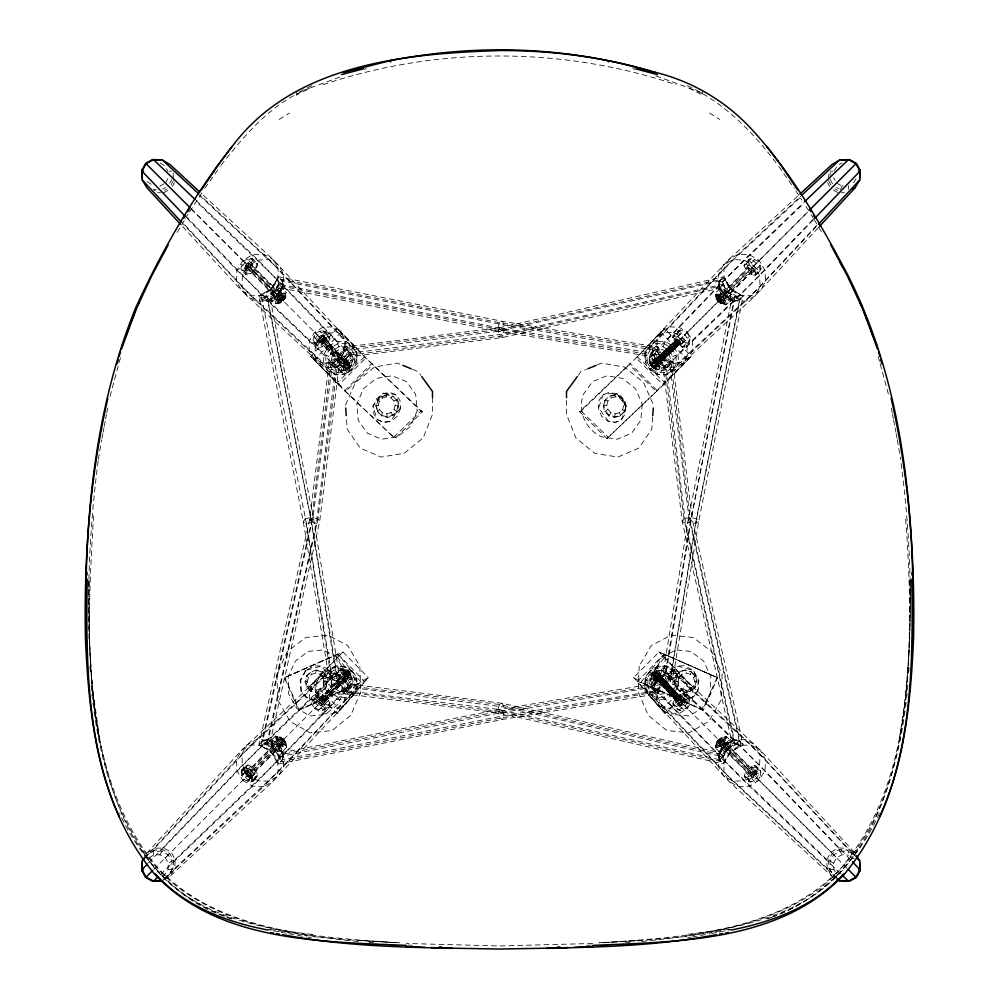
<?xml version="1.0" encoding="UTF-8"?>
<svg xmlns="http://www.w3.org/2000/svg" width="999" height="999" viewBox="0 0 999 999"><rect width="100%" height="100%" fill="white"/><g stroke="black" fill="none" stroke-linecap="round" stroke-linejoin="round"><path stroke-width="0.75" stroke-dasharray="5 3.75" d="M603.508 942.769C685.739 936.587 780.344 931.955 840.883 868.243C907.991 788.686 910.626 677.821 910.077 578.921C910.651 697.739 905.931 866.657 773.551 916.52M432.48 397.664L432.38 414.672L423.226 437.812L404.195 453.346L381.044 457.055L360.164 448.101L347.177 429.058L346.341 417.045M899.312 738.798C914.684 647.027 912.786 553.059 900.861 461.001M854.045 858.628L848.488 855.156L848.538 851.473L847.04 850.037L839.073 849.674L832.292 853.383L828.558 860.127L828.87 868.094L833.129 875.112L836.912 878.071M830.144 175.2L830.244 172.54M163.873 878.77L168.843 875.112L173.102 868.094L173.414 860.127L169.68 853.383L162.899 849.674L154.932 850.037L147.939 854.345L145.005 858.141M164.885 879.307L170.092 876.185L174.813 868.393L175.162 859.54L171.004 852.035L163.486 847.926L154.633 848.326L146.853 853.109L143.781 858.316M354.682 362.6L354.957 355.681L351.748 349.787L345.879 346.541L338.948 346.79L332.817 350.462L329.096 356.593L328.821 363.511L332.03 369.393L337.899 372.652L344.83 372.39L350.961 368.743L354.682 362.6L356.493 362.537L357.13 352.997L278.122 268.768L273.002 259.415L263.674 254.233L252.635 254.62L242.857 260.477L236.95 270.217L236.501 281.256L241.621 290.622L327.672 370.629L335.202 374.812L344.106 374.5L352.06 369.855L356.768 361.9L357.13 352.997L352.997 345.442L273.002 259.415L200.961 193.069M345.879 346.541L345.467 341.258L269.056 259.653L199.875 194.917M647.015 685.139L647.29 678.209L651.011 672.077L657.142 668.418L664.073 668.156L669.942 671.428L673.151 677.297L672.876 684.228L669.155 690.359L663.024 694.03L656.093 694.28L650.224 691.021L647.015 685.139L644.842 687.824L648.975 695.366L728.97 781.405L831.88 876.185L835.788 878.521M656.093 694.28L656.505 699.55L732.916 781.168L837.412 878.745M828.608 179.358L828.87 172.715M344.83 372.39L344.742 374.225L335.202 374.812L321.566 362.562L250.949 295.804L182.155 222.003M657.142 668.418L657.866 666.321L666.77 666.008L674.3 670.192L688.423 682.692L760.351 750.199L855.119 853.109L847.339 848.326L751.023 745.017L675.012 673.301L666.77 666.008L657.23 666.595L649.912 670.966L645.204 678.908L644.842 687.824L652.135 696.053L723.85 772.04L827.16 868.393L831.88 876.185M647.29 362.6L647.015 355.681L650.224 349.787L656.093 346.541L663.024 346.79L669.155 350.462L672.876 356.593L673.151 363.511L669.942 369.393L664.073 372.652L657.142 372.39L651.011 368.743L647.29 362.6L645.479 362.537L644.842 352.997C650.511 342.445 658.391 332.005 669.492 326.885L678.97 327.21L687.362 332.242L689.859 339.922L689.298 341.933L684.203 347.003L682.342 347.29L676.398 343.444L672.677 337.5L673.039 335.701L678.184 330.582L680.257 330.07L687.112 332.492L680.843 339.26M87.437 575.224L87.6 572.127M162.325 876.51L164.56 875.149L167.994 869.58L168.356 863.186L165.372 857.704L159.877 854.757L153.484 855.156L147.927 858.628L146.591 860.863M672.876 694.73L679.894 699.038L686.875 699.849L692.332 697.227L697.602 690.771L698.226 680.219L692.994 670.404L684.59 665.709L677.584 666.071L672.277 668.443L668.581 674.75L667.232 684.864L672.876 694.73L687.337 700.137L692.856 697.489L698.164 690.983L698.825 680.381L693.556 670.554L678.059 666.221L668.968 674.962L667.607 685.127L673.276 695.017M93.569 515.884C87.487 617.007 82.28 724.063 123.976 818.918C144.218 862.599 178.709 901.223 225.449 916.52M652.659 417.045L651.823 429.058L638.836 448.101L617.956 457.055L594.805 453.346L575.774 437.812L566.62 414.672L566.52 397.664M907.804 684.839L907.367 691.008C900.174 763.311 878.895 840.946 820.004 888.461C768.293 926.135 702.722 935.052 640.746 941.62M908.678 672.514L909.115 666.358M283.454 755.456L283.554 754.145L277.822 745.179L268.419 739.51L261.226 741.583L273.801 749.225L281.918 761.126L283.454 755.456L277.135 745.878L267.008 739.747L261.226 741.583M252.735 781.618L252.872 779.994L255.619 777.234L251.848 771.303L245.904 767.507L244.068 767.819L241.508 770.379L241.783 775.699L243.656 779.532L250.737 782.105L252.735 781.618L255.294 779.058L255.619 777.234M749.375 259.128L749.25 260.739L756.643 268.694L758.965 270.479L760.601 270.367L761.088 268.381L758.416 261.176L751.385 258.629L749.375 259.128L744.38 264.123L744.055 265.946L747.826 271.878L753.77 275.687L755.606 275.362L760.601 270.367M281.918 761.126L283.554 754.145L502.559 710.651L653.92 685.789L657.991 679.033L665.421 675.324L670.242 678.558L662.137 683.216L657.305 691.033L653.92 685.789L651.286 684.178L499.587 709.427L281.893 752.697L278.696 756.855L277.16 762.474L278.833 763.923L502.509 719.48L657.829 693.743L663.423 684.515L672.739 678.895L698.676 521.615L743.069 296.154L730.906 288.848L723.251 276.835L499.587 327.747L344.081 347.14L338.536 356.293L329.295 361.838L309.69 519.355L258.941 744.53L271.091 751.947L278.833 763.923L282.03 759.764L504.033 715.671L657.192 690.571L661.825 682.891L669.742 678.383L672.739 678.895L670.916 676.186L666.108 672.951L663.099 672.439L655.756 676.798L651.286 684.178L651.935 687.337L656.468 693.206L662.325 683.403L671.94 677.409L670.916 676.186L696.615 518.693L740.796 294.917L730.793 288.961L723.251 276.835L720.054 280.831L718.418 286.501L724.125 295.654L733.778 301.286L741.096 298.976L728.433 291.308L720.267 279.408L718.418 286.501L724.238 295.554L733.778 301.286L741.096 298.976M615.247 413.798L614.41 417.457L608.841 415.884L604.782 411.75L603.309 406.168L604.832 400.624L605.382 399.95L607.954 400.974L611.076 397.914L615.334 396.828L619.58 398.027L622.677 401.173L623.788 405.432L622.627 409.652L619.505 412.724L615.247 413.798L611.013 412.599L607.916 409.453L606.793 405.194L607.954 400.974M324.488 710.014L324.663 708.353L322.902 705.993L317.257 700.411L314.885 698.663L313.211 698.813L312.675 700.848L315.247 707.991L319.043 709.802L324.488 710.014L329.633 704.857L329.97 703.034L326.198 697.09L320.254 693.294L318.406 693.606L313.211 698.813M351.361 677.971L347.689 677.297L343.244 673.076L342.482 669.53L351.361 677.971L351.211 679.332L347.04 678.571L341.995 673.776L341.134 669.755L346.154 670.204L350.599 674.425L351.935 680.019L347.365 684.877L342.607 684.003L336.838 678.533L335.851 673.925L340.409 669.068L345.179 669.942L350.936 675.424L346.378 680.269L347.365 684.877M386.638 396.828L386.9 394.505L392.482 395.929L397.14 400.624L398.663 406.168L397.19 411.75L393.131 415.884L387.562 417.457L381.968 416.034L377.872 412.013L375.799 405.794L377.26 400.212L381.331 396.079L386.9 394.505L393.032 396.603L392.482 395.929L390.896 397.914L386.638 396.828L382.392 398.027L379.295 401.173L378.184 405.432L379.345 409.652L382.467 412.724L386.725 413.798L390.959 412.599L394.056 409.453L395.179 405.194L394.018 400.974L390.896 397.914M98.139 461.001C86.139 554.158 84.353 649.275 99.588 742.17M98.314 459.465L101.673 439.835M89.086 638.461L88.923 578.921C88.374 677.821 91.021 788.686 158.117 868.243C218.656 931.955 313.261 936.587 395.492 942.769M283.554 754.145L277.772 745.242L270.417 740.896L319.668 521.628L338.811 368.456L337.3 365.896L332.542 362.587L329.295 361.838L330.794 364.398L311.401 522.202L260.951 745.916L266.683 744.093L271.553 739.585L278.921 744.055L283.054 751.635L278.696 756.855L274.4 748.626L266.683 744.093L316.383 523.339L335.564 367.719L344.405 362.187L349.887 353.171L503.808 333.978L723.176 284.178L724.812 278.509L502.46 329.083L346.553 348.464L344.081 347.14L344.93 350.537L340.359 358.142C319.143 370.529 343.968 355.02 343.619 348.663L348.276 355.257L350.749 356.568L502.272 337.55L719.979 288.174L723.176 284.178L727.397 292.37L735.014 296.865L740.796 294.917L743.069 296.154L739.56 299.338L695.541 523.526L670.242 678.558M315.734 673.126L316.084 670.329L316.845 670.067L322.415 671.54L326.523 675.611L328.072 681.206L326.636 686.8L321.84 691.183L320.117 689.01L315.896 690.172L311.651 689.048L308.516 685.938L307.342 681.68L308.441 677.422L311.513 674.288L315.734 673.126L319.98 674.25L323.114 677.359L324.288 681.618L323.189 685.876L320.117 689.01M332.542 362.587L312.987 517.632L262.675 741.333L258.941 744.53L271.154 751.885L277.16 762.474L499.537 718.256L655.207 692.12L657.829 693.743L657.192 690.571L653.92 685.789M671.94 677.409L666.108 672.951L691.408 517.694L735.014 296.865L730.306 301.486L722.876 296.94L724.125 295.654L718.418 286.501L499.388 336.226L348.276 355.257L344.205 362.013L337.3 365.896L317.969 518.781L268.419 739.51L262.675 741.333L274.513 748.501L282.03 759.764M678.184 330.582L677.971 332.217L685.239 340.259L687.599 342.045L689.298 341.933M275.424 736.063L276.348 740.734L281.955 746.353L286.651 747.314L285.427 741.658L281.094 737.312L275.424 736.063L270.704 740.783L271.628 745.441L277.247 751.073L281.93 752.022L286.651 747.314L285.714 742.644L280.107 737.025L275.399 741.745L270.704 740.783M715.609 295.492L719.218 296.228L723.551 300.562L724.263 304.158L720.654 303.421L716.32 299.088L715.796 294.131L719.892 294.967L724.812 299.887L725.624 303.971L724.263 304.158L715.609 295.492L715.097 293.431L719.804 288.711L724.5 289.673L730.107 295.292L731.031 299.95L726.323 304.67L721.628 303.708L716.021 298.089L724.5 289.673M899.412 742.17C912.187 667.469 911.288 591.221 905.431 515.884M739.56 299.338L727.634 292.145L720.054 280.831L720.267 279.408M686.076 690.172L681.855 689.01L678.783 685.876L677.684 681.618L678.858 677.359L681.992 674.25L686.238 673.126L690.459 674.288L693.531 677.422L694.63 681.68L693.456 685.938L690.321 689.048L686.076 690.172L685.676 692.707L679.37 690.921L675.336 686.8L673.9 681.206L675.449 675.611L679.557 671.54L685.127 670.067L691.433 671.852L695.466 675.973L696.902 681.568L695.366 687.15L691.258 691.233L684.914 692.444L690.496 690.971L694.605 686.887L696.141 681.306L694.705 675.699L690.671 671.59M669.742 678.383L664.922 675.149L690.334 522.527L733.778 301.286L725.012 294.755L718.418 286.501M321.865 697.851L322.652 697.077L324.812 698.451L326.061 701.273L323.239 700.012L321.865 697.851L345.929 670.579L348.813 671.79L350.125 674.562L321.154 705.644L318.981 704.258L317.732 701.435L345.929 670.579M245.329 773.863L280.906 737.724L283.741 738.998L284.99 741.82L249.538 777.284L246.703 776.023L245.329 773.863L281.581 737.612M280.906 737.724L282.155 740.546L284.99 741.82M720.828 303.009L719.58 300.187L716.758 298.926L718.006 301.748L720.828 303.009L752.035 271.79L750.786 268.968L747.951 267.695L716.758 298.926M241.546 771.453L241.883 769.63L246.129 765.371L247.964 765.059L250.824 766.333L256.431 771.952L257.692 774.787L257.355 776.61L253.109 780.868C247.752 781.842 243.406 775.798 241.546 771.453L247.964 765.059M246.129 765.371L245.804 767.195L247.053 770.042L252.185 776.198L253.446 779.045L253.109 780.868M318.406 693.606L315.085 702.522L320.704 708.154L323.551 709.427L325.387 709.103L325.724 707.28L324.463 704.445L321.94 701.348M755.606 275.362L755.943 273.539L754.682 270.704L752.172 267.607L749.075 265.072L746.228 263.798L744.38 264.123M249.538 777.284L248.289 774.462L245.454 773.201M321.815 705.531L320.567 702.709L317.732 701.435M649.637 360.364L649.225 358.279L654.133 353.771L658.841 355.032L664.173 360.926L664.785 365.559L659.877 370.067L655.157 368.806L649.837 362.912L649.225 358.279L653.933 359.54L659.265 365.434L659.877 370.067L654.208 368.481L650.112 363.936L649.637 360.364L653.271 361.338L657.379 365.884L657.854 369.455L659.203 369.33L658.678 365.284L654.008 360.127L649.887 359.016L650.112 363.936M747.951 267.695L749.213 270.517L752.035 271.79M92.645 692.969L89.198 637.387M101.948 438.324L102.81 433.828M103.084 432.317L103.946 427.809M104.221 426.311L105.357 420.304M105.644 418.806L106.493 414.298M106.781 412.799L107.642 408.291M735.014 296.865L731.505 300.05L688.274 519.605L663.099 672.439L664.922 675.149M680.257 330.07L672.677 337.5L676.935 333.266L677.297 331.456L679.158 331.168L685.102 335.027L688.823 340.959L688.461 342.769L686.6 343.057L683.741 341.745L677.747 336.713L674.899 335.414L673.039 335.701L677.747 336.713L683.328 342.37L684.565 345.204L684.203 347.003M676.46 339.947L677.26 339.198L679.42 340.597L680.644 343.406L654.495 368.144L652.772 367.694L650.836 365.547L650.624 363.861L676.46 339.947L678.933 343.044L680.644 343.406L653.796 368.219L679.969 343.519L652.772 367.694L678.933 343.044L676.46 339.947L650.624 363.861L653.421 365.297L654.495 368.144L680.781 342.757L654.657 367.507L680.331 341.72L654.27 366.471L679.42 340.597L653.421 365.297L678.296 339.672L652.335 364.323L677.26 339.198L651.311 363.798L676.585 339.298M721.827 738.161L720.953 737.886L719.48 745.104L720.154 746.365L725.074 741.458L725.911 737.349L721.827 738.161L716.907 743.081L715.359 747.876L720.029 746.952L725.649 741.345L726.61 736.65L720.953 737.886L716.62 742.207L716.071 747.177L720.154 746.365L721.94 737.587L726.61 736.65L731.33 741.37L730.369 746.053L724.75 751.673L720.079 752.597L715.359 747.876L716.32 743.194L721.94 737.587L730.369 746.053M281.73 294.193L282.405 295.454L280.931 302.685L280.057 302.397L284.977 297.477L276.81 299.101L278.072 299.775L285.264 298.351L285.814 293.381L275.974 303.209L280.931 302.685L285.264 298.351L285.814 293.381L281.73 294.193L280.057 302.397L275.974 303.209L276.81 299.101L281.855 293.606L286.513 292.682L285.564 297.365L279.945 302.984L275.274 303.908L270.554 299.188L271.516 294.505L277.135 288.886L281.805 287.962L286.513 292.682M348.052 685.789L344.78 690.571L344.143 693.743L499.512 713.024L723.139 763.923L730.881 751.947L743.031 744.53L692.27 519.355L672.677 361.838L663.436 356.293L657.891 347.14L502.435 321.303L278.721 276.835L271.179 288.961L258.903 296.154L303.284 521.615L329.233 678.895L338.549 684.515L344.143 693.743L346.765 692.12L350.037 687.337L350.686 684.178L346.216 676.798L338.873 672.439L335.864 672.951L330.032 677.409L339.648 683.403L345.504 693.206L346.765 692.12L502.397 711.837L724.812 762.474L723.276 756.855L718.918 751.635L723.051 744.055L730.419 739.585L735.289 744.093L741.021 745.916L743.031 744.53L739.297 741.333L733.553 739.51L724.15 745.179L718.418 754.145L720.054 761.126L728.171 749.225L740.746 741.583L733.553 739.51L724.2 745.242L718.418 754.145L499.463 704.482L348.052 685.789L343.981 679.033L337.05 675.149L331.73 678.558L339.835 683.216L344.667 691.033L348.052 685.789L350.686 684.178L502.347 703.296L720.079 752.697M716.907 743.081L725.074 741.458L723.813 740.783L716.62 742.207L716.071 747.177L725.911 737.349M245.966 274.613L245.654 272.777L246.928 269.93L251.998 263.823L253.284 260.976L252.959 259.141L251.136 258.803L248.301 260.065L245.205 262.587L242.67 265.684L241.396 268.531L241.721 270.367L243.544 270.704L246.378 269.443L252.547 264.31L255.382 263.062L257.205 263.386L256.256 268.082L250.637 273.689L247.789 274.95L245.966 274.613L241.346 270.005L240.871 267.994L243.419 261.039L247.352 259.116L252.672 258.853L257.205 263.386L257.53 265.222L256.256 268.082L247.352 259.116M275.274 303.908L276.236 299.225L281.855 293.606M281.805 287.962L280.844 292.657L275.225 298.264L270.554 299.188M720.079 752.597L721.041 747.901L726.66 742.294L731.33 741.37M688.96 703.97L689.235 698.501L684.502 693.756L682.704 693.393L676.76 697.115L674.225 700.199L672.914 703.059L673.201 704.919L678.096 709.827L680.094 710.389L686.862 708.079L688.96 703.97L679.869 694.63L684.502 693.756L686.95 697.652L688.748 698.014L689.035 699.874L685.189 705.818L679.245 709.54L677.447 709.178L673.151 704.632M760.251 775.923L760.551 770.579L755.918 765.946L754.095 765.609L751.248 766.87L745.629 772.489L744.355 775.336L744.667 777.172L749.262 781.767L754.595 781.505L758.391 779.682L760.251 775.923L751.248 766.87L756.231 767.781L754.957 770.629L749.337 776.248L746.49 777.509L744.667 777.172L750.749 781.755L756.68 777.984L760.489 772.027L760.164 770.192L758.341 769.854L752.409 773.638L748.601 779.582L748.925 781.418L750.749 781.755M330.794 364.398L340.709 358.479C345.379 348.239 347.427 344.53 350.749 356.568L346.228 364.036L338.811 368.456L335.564 367.719L330.794 364.398L340.547 358.316L346.553 348.464M344.667 691.033L340.147 682.891L332.23 678.383L329.233 678.895L331.056 676.186L305.357 518.693L310.564 517.694L313.698 519.605L338.873 672.439L337.05 675.149L331.73 678.558M312.912 339.922L315.846 332.779L322.877 330.419L324.812 331.044L329.795 336.813L329.97 338.661L328.496 341.408L322.477 346.603L319.543 347.652L317.757 347.177L313.361 342.083L312.912 339.922L317.57 345.329L317.757 347.177M335.564 367.719L344.555 362.35L349.887 353.171M720.054 761.126L719.942 759.764L727.459 748.501L728.171 749.225L724.15 745.179L718.518 755.456L719.942 759.764L723.139 763.923L730.818 751.885L741.021 745.916L690.571 522.202L671.178 364.398L661.425 358.316L655.419 348.464L499.463 322.665L277.16 278.509L278.796 284.178L281.993 288.174L499.662 331.431L651.223 356.568L653.696 355.257L657.042 350.537L657.891 347.14L655.419 348.464L652.085 353.171L651.223 356.568L655.744 364.036L663.161 368.456L666.408 367.719L671.178 364.398L672.677 361.838L669.43 362.587L664.672 365.896L663.161 368.456L682.305 521.628L731.555 740.896L735.289 744.093L727.572 748.626L723.276 756.855L503.808 706.98L350.037 687.337L345.504 693.206M315.896 690.172L316.296 692.707L317.058 692.444L311.476 690.971L307.367 686.887L305.831 681.306L307.267 675.699L311.301 671.59L306.506 675.973L305.07 681.568L306.606 687.15L310.714 691.233L316.296 692.707L322.602 690.921M340.896 371.228L336.388 366.333L337.6 361.638L343.481 356.293L348.139 355.644L352.647 360.552L351.099 366.196L346.566 370.317L341.633 370.567L342.694 366.458L347.839 361.788L352.647 360.552L347.989 361.201L342.12 366.546L340.896 371.228L345.554 370.579L351.436 365.247L346.915 360.339L348.139 355.644M342.982 370.816L343.918 367.195L348.451 363.074L352.048 362.575L351.923 361.213L351.099 366.196M377.872 412.013L376.348 406.468L377.822 400.886L381.88 396.753L387.45 395.179M650.137 680.594L651.723 674.937L656.268 670.829L661.925 669.942L666.433 674.849L665.172 679.57L659.278 684.889L654.645 685.501L650.137 680.594L654.77 679.982L660.664 674.662L661.925 669.942L657.292 670.554L651.398 675.886L655.906 680.794L654.645 685.501M656.268 670.829L661.188 670.604L660.089 674.737L654.932 679.395L650.873 679.932L651.723 674.937M650.873 679.932L650.749 678.571L654.32 678.096L658.865 673.988L659.839 670.354M110.027 396.303L118.794 363.961M119.181 362.5L120.779 356.618M605.382 399.95L603.309 406.168M614.41 417.457L620.004 416.034L624.1 412.013L626.173 405.794L624.712 400.212L620.641 396.079L615.072 394.505L609.49 395.929L604.832 400.624M277.472 736.575L278.197 740.172L282.517 744.517L286.139 745.254L277.472 736.575L276.124 736.763L276.935 740.846L281.843 745.766L285.951 746.603L285.427 741.658M338.948 694.03L332.817 690.359L329.096 684.228L328.821 677.297L332.03 671.428L337.899 668.156L344.83 668.418L350.961 672.077L354.682 678.209L354.957 685.139L351.748 691.021L345.879 694.28L338.948 694.03L336.563 699.238L258.042 780.781L160.265 874.699M663.024 346.79L665.409 341.571L743.93 260.04L803.408 202.809M879.32 813.061L878.208 815.871C856.33 863.161 817.082 902.359 767.057 918.793M382.467 412.724L381.418 415.359L381.968 416.034M690.459 674.288L691.433 671.852L685.127 670.067M356.493 362.537L349.55 354.158L283.054 285.202L196.341 201.623M159.877 854.757L162.899 849.674M840.546 189.698L842.095 186.064L844.654 185.901M311.651 689.048L310.714 691.233L311.476 690.971M221.066 165.26C245.279 134.241 272.777 101.898 310.627 87.787L311.95 85.639L296.99 93.194L296.141 95.205L310.627 87.787L343.094 75.887M663.311 384.94L664.435 382.33L691.271 356.393L664.535 328.334L636.163 358.017L663.311 384.94L691.271 356.393L663.311 384.94L606.98 438.499L579.532 411.688L637.325 356.768L664.535 328.334M716.97 677.584L702.684 709.889L643.593 683.541L633.691 677.584L659.053 651.972L717.619 677.772L703.333 710.077L640.921 682.255L663.998 654.033L717.619 677.772L663.998 654.033M345.504 405.045L355.532 382.405L374.488 367.07L397.365 363.099L401.523 364.81M245.18 266.134L247.69 263.049L249.388 262.712L284.852 298.164L283.591 300.999L280.769 302.247L245.18 266.134L281.431 302.372M756.243 775.474L756.593 773.763L721.116 738.311L718.293 739.56L717.032 742.394L752.497 777.846L755.319 776.598L756.243 775.474L719.417 738.648M684.777 703.284L685.152 701.573L656.343 671.34L653.496 672.414L652.06 675.212L681.043 705.631L682.729 705.306L684.777 703.284L654.657 671.565L678.096 698.526L676.798 701.373L679.62 700.149L680.906 697.314L656.343 671.34L685.252 702.247M655.906 75.887L688.373 87.787L702.859 95.205L702.01 93.194L702.747 91.633M689.235 698.501L687.587 698.289L685.227 699.999L677.971 708.141L678.096 709.827M351.748 349.787L352.997 345.442L345.467 341.258L336.563 341.571L328.671 346.303L323.901 354.17L323.539 363.074L327.672 370.629L332.03 369.393M650.224 691.021L648.975 695.366L656.505 699.55L665.409 699.238L673.301 694.517L678.071 686.65L678.433 677.747L674.3 670.192L669.942 671.428M350.736 365.946L347.889 367.033L346.466 369.83L349.325 368.731L350.736 365.946L322.028 335.564L319.131 336.601L317.657 339.335L346.466 369.83M330.032 677.409L335.864 672.951L310.564 517.694L266.958 296.865L274.575 292.37L278.796 284.178L280.082 285.302L275.824 293.644L268.157 298.301L266.958 296.865L261.176 294.917L306.431 523.526L332.23 678.383M723.276 756.855L722.115 755.793L726.423 747.439L734.153 742.794M305.444 670.554L300.175 680.381L300.836 690.983L306.144 697.489L311.663 700.137L325.724 695.017C333.566 687.774 333.092 676.41 326.723 668.443L321.416 666.071L314.41 665.709L305.444 670.554L320.941 666.221L330.032 674.962L331.393 685.127M306.006 670.404L300.774 680.219L301.398 690.771L306.668 697.227L312.125 699.849L319.106 699.038L326.124 694.73M322.028 335.564L320.567 338.286L317.657 339.335M716.021 298.089L724.812 299.887L723.551 300.562L716.32 299.088L715.097 293.431L719.779 294.38L719.218 296.228L720.654 303.421L725.624 303.971L715.796 294.131M321.815 339.772L326.049 334.116L325.861 332.255L324.063 331.793L321.141 332.842L317.869 335.127L313.649 340.771L313.823 342.632L315.622 343.094L318.544 342.045L325.075 337.387L327.997 336.338L329.795 336.813M317.57 345.329L321.79 339.672M321.516 343.206L324.25 340.322L325.961 340.11L324.488 342.844L321.578 343.881L321.516 343.206L347.115 369.992M266.708 300.936L277.734 295.554L283.354 285.127L281.706 279.408L273.539 291.308L260.876 298.976L268.194 301.286L277.847 295.654L283.554 286.501L283.354 285.127L276.96 294.755L266.708 300.936L268.194 301.286L277.734 295.554L283.554 286.501L281.706 279.408L283.554 286.501L502.634 330.057L653.696 355.257L657.767 362.013L664.672 365.896L669.817 362.612L663.211 356.518L658.353 348.663L653.696 355.257M165.372 183.117L168.356 177.635M828.87 868.094L834.565 876.66L837.412 875.149L833.978 869.58L833.616 863.186L836.6 857.704L842.095 854.757L848.488 855.156M352.697 684.09L350.112 688.848A11.201 10.377 45 0 1 333.042 686.001A11.201 10.377 45 0 1 338.948 670.416L344.53 670.629A11.164 10.352 45 0 1 352.697 684.09M280.082 285.302L283.279 289.298L279.096 296.94L271.666 301.486L268.157 298.301M619.58 398.027L620.641 396.079L620.092 396.753L614.522 395.179L608.94 396.603L609.49 395.929L611.076 397.914M171.179 184.74L173.414 180.682M172.39 186.276L174.475 182.53M827.16 868.393L826.81 859.54L830.956 852.035L838.486 847.926L847.339 848.326M169.73 183.267L171.978 179.196M274.575 292.37L279.096 296.94L277.734 295.554L281.993 288.174L283.279 289.298M145.854 857.854L147.939 854.345M177.185 232.467L184.84 219.605M185.602 218.319L187.899 214.46M656.468 693.206L653.171 688.373L658.453 679.52L667.082 674.15M856.056 178.846L854.045 182.193L850.711 184.278M182.655 226.586L241.621 290.622L250.949 295.804L261.988 295.417L271.765 289.56L277.672 279.807L278.122 268.768L199.788 195.717M653.271 361.338L653.933 359.54L658.841 355.032M687.362 708.578L692.432 700.212L692.819 690.734L688.423 682.692L680.406 678.246L670.941 678.583L662.549 683.603L657.479 691.982L657.092 701.448L661.488 709.49L669.492 713.935L678.97 713.598L687.362 708.578L676.76 697.115L682.804 703.184L679.782 705.781M664.672 365.896L684.003 518.781L733.553 739.51L724.824 745.878L718.918 755.619L718.468 766.633L723.588 775.998L732.916 781.168L743.93 780.781L756.593 773.763M354.957 355.681L356.843 354.283L352.997 347.265L346.004 343.381L337.749 343.668L330.432 348.064L325.986 355.369L325.649 363.624L329.495 370.629L336.488 374.525L337.899 372.652M278.696 756.855L498.064 713.236L651.935 687.337L657.354 678.421L666.108 672.951M681.83 703.046L686.812 694.842L687.187 685.551L682.866 677.659L675.012 673.301L665.734 673.626L657.492 678.558L652.522 686.763L652.135 696.053L656.455 703.945L664.31 708.303L673.601 707.979L682.804 703.184M730.207 751.26L724.3 761.013L723.85 772.04L728.97 781.405L738.298 786.588L749.337 786.201L759.115 780.344L765.022 770.591L765.471 759.565L760.351 750.199L751.023 745.017L739.984 745.404L730.207 751.26L830.956 852.035M655.207 692.12L661.188 682.267L670.916 676.186M611.013 412.599L608.841 415.884M833.978 171.241L837.412 165.672L841.87 162.949M332.155 362.612L336.913 365.921L342.645 360.427L346.978 353.421L348.276 355.257M654.033 686.251L658.304 679.357L665.421 675.324M277.734 295.554L271.179 288.961L278.721 276.835L281.918 280.844L504.033 324.987L657.042 350.537L661.613 358.142L669.817 362.612M278.721 276.835L271.066 288.848L258.903 296.154L262.412 299.338L274.338 292.145L281.918 280.844M189.585 211.85L203.072 190.971M718.518 755.456L724.824 745.878L734.964 739.747M319.98 674.25L322.415 671.54M657.042 350.537L658.353 348.663M204.758 188.361L220.217 166.471M305.357 518.693L303.284 521.615L306.431 523.526L311.638 522.527L313.698 519.605L270.467 300.05L266.958 296.865M735.289 744.093L685.589 523.339L666.408 367.719L657.417 362.35L652.172 353.521L655.419 348.464M578.184 375.349L580.881 371.64L586.413 369.355M857.704 848.95C823.076 909.14 750.636 927.547 686.375 934.427M749.262 781.767L749.163 780.132L756.605 772.227L758.928 770.454L760.551 770.579M664.073 668.156L665.484 666.296L672.477 670.179L676.323 677.185L675.973 685.451L671.54 692.757L664.223 697.14L655.968 697.427L648.975 693.556L645.129 686.538L645.479 678.271L647.29 678.209M324.812 331.044L324.862 332.754L317.345 340.659L314.985 342.357L313.361 342.083M252.672 258.853L252.784 260.489L250.974 262.799L242.969 270.13L241.346 270.005M679.37 690.921L680.132 691.183L681.855 689.01M727.397 292.37L722.876 296.94L718.693 289.298L723.176 284.178M665.022 713.411L633.691 677.584L637.424 681.393L643.593 683.541L666.358 655.157L662.886 655.356L637.424 681.393L665.022 713.411L692.207 686.313L659.053 651.972L692.207 686.313M604.782 411.75L607.916 409.453M614.522 395.179L615.072 394.505L615.334 396.828M625.624 406.468L624.15 400.886L624.712 400.212L622.677 401.173M620.004 416.034L624.65 411.338L626.173 405.794L623.788 405.432M624.1 412.013L624.65 411.338L622.627 409.652M364.647 69.768L366.308 67.807M730.306 301.486L731.505 300.05M336.95 713.411L368.281 677.584L342.919 651.972L284.353 677.772L298.639 710.077L358.366 683.541L368.281 677.584L340.409 709.927L336.95 713.411L309.765 686.313L342.919 651.972L309.765 686.313M266.683 744.093L271.553 739.585M606.98 438.499L657.217 390.671L630.282 363.574L629.095 364.548L656.281 391.558L664.435 382.33L637.325 356.768M346.603 670.454L317.62 702.097M322.315 698.888L346.291 672.252L345.816 671.241M347.664 670.903L318.069 703.134M323.239 700.012L347.227 673.351L346.291 672.252M324.812 698.451L348.813 671.79M324.363 700.923L348.389 674.238L350.125 674.562M349.762 672.889L320.117 705.182M325.399 701.398L350.237 673.9M153.784 869.405L352.06 670.966L344.106 666.321L335.202 666.008L327.672 670.192L319.38 677.422L241.621 750.199L146.853 853.109M818.268 227.735L754.944 296.004L674.3 370.629L666.77 374.812L657.866 374.5L649.912 369.855L645.204 361.9L724.3 279.807L803.408 203.771M144.356 858.641L236.501 759.565L323.539 677.747L327.672 670.192L332.03 671.428M812.786 219.63L739.984 295.417L657.866 374.5L649.974 369.78L651.011 368.743M816.308 226.586L760.064 286.651L678.433 363.074L674.3 370.629L669.942 369.393M154.633 848.326L256.356 739.635L335.202 666.008L344.742 666.595L344.83 668.418M816.645 225.412L751.023 295.804L680.406 362.562L666.77 374.812L657.23 374.225L657.142 372.39M336.838 678.533L345.179 669.942M342.607 684.003L347.165 679.145L351.935 680.019M173.102 868.094L167.407 876.66L164.56 875.149M671.178 364.398L661.263 358.479L663.436 356.293L657.417 362.35L807.966 211.788M337.437 328.334L310.701 356.393L338.661 384.94L394.992 438.499L422.44 411.688L364.647 356.768L337.437 328.334L365.809 358.017L420.841 411.076L422.44 411.688M148.439 862.936L242.357 765.197L323.901 686.65L329.096 684.228M813.598 219.543L759.602 275.624L678.071 354.17L672.876 356.593M163.486 847.926L261.988 745.404L336.501 673.388L344.106 666.321L351.998 671.041M173.414 860.127L168.356 863.186M338.661 384.94L337.537 382.33L364.647 356.768L365.809 358.017L338.661 384.94L314.41 359.852L341.521 331.793M728.433 291.308L727.634 292.145L730.906 288.848L724.812 278.509M321.84 691.183L326.636 686.8M654.994 353.421L659.328 360.427L655.744 364.036L657.567 362.187L652.672 353.896L652.285 344.593L656.605 336.7L664.472 332.342L738.298 254.233L800.948 195.966M344.755 390.671L371.69 363.574L372.877 364.548L345.691 391.558L344.755 390.671L394.992 438.499M165.372 857.704L169.68 853.383M350.961 672.077L352.06 670.966L356.768 678.908L357.13 687.824L352.997 695.366L345.766 703.658L273.002 781.405L170.092 876.185M669.155 350.462L682.742 336.863M332.817 690.359L328.671 694.517L323.901 686.65L323.539 677.747L328.821 677.297M744.055 265.946L751.385 258.629M241.009 772.364L243.731 769.642L244.068 767.819L248.751 768.78L245.467 772.065L252.872 779.994M241.508 770.379L243.132 770.266L245.904 767.507M312.675 700.848L320.254 693.294M754.745 259.403L745.316 268.781L746.053 267.008L744.555 267.083M716.633 299.588L748.626 267.582M242.807 774.287L250.824 766.333M271.628 745.441L276.348 740.734M241.783 775.699L244.992 772.477L243.731 769.642L247.502 775.574L250.599 778.109L253.459 779.382L255.294 779.058M313.411 704.208L323.102 694.567M717.095 300.612L749.662 268.044M687.112 332.492L754.233 265.472M807.504 212.1L752.172 267.607L755.943 273.539L746.228 263.798M649.974 369.78L657.642 362.113L665.883 367.045L675.187 367.37L683.041 362.999L687.362 355.107L686.987 345.816L682.005 337.6L673.763 332.667L664.472 332.342L656.505 341.258L648.975 345.442L650.224 349.787M245.791 774.899L282.617 738.074M719.13 302.66L751.698 270.092M245.329 777.384L283.741 738.998M253.921 768.855L247.864 775.286L258.042 780.781L269.056 781.168L278.384 775.998L283.504 766.633L357.13 687.824L356.493 678.271L354.682 678.209M752.16 271.129L720.167 303.122L718.793 300.961M247.827 776.947L284.653 740.122M721.628 303.708L730.107 295.292M750.923 274.4L760.326 265.06M248.863 777.409L285.115 741.158M321.154 705.644L326.186 700.611M248.426 779.907L252.672 775.661L255.519 776.935L257.355 776.61M277.247 751.073L285.714 742.644M252.185 776.198L256.431 771.952M247.377 781.33L250.599 778.109M251.086 777.684L254.37 774.4M319.043 709.802L328.708 700.187M753.77 275.687L761.088 268.381M257.692 774.787L251.273 781.181L252.672 775.661L246.566 770.579L243.719 769.305L241.883 769.63M250.737 782.105L253.459 779.382M322.427 710.539L329.97 703.034M673.9 340.334L679.695 334.565M677.747 336.713L683.666 330.831M676.398 343.444L682.829 337.038M162.288 880.868L263.674 786.588L273.002 781.405L278.122 772.04L277.672 761.013L271.765 751.26L261.988 745.404L250.949 745.017L241.621 750.199L236.501 759.565L236.95 770.591L242.857 780.344L247.502 775.574L244.992 772.477M683.741 341.745L679.482 345.991L689.148 336.588M682.342 347.29L689.859 339.922M661.563 709.927L688.748 682.829M319.618 703.558L326.198 697.09M579.532 411.688L581.131 411.076L630.282 363.574M393.718 437.225L420.841 411.076M175.162 859.54L277.672 761.013L344.493 691.982L356.493 678.271M154.932 850.037L146.403 855.793L147.927 858.628M656.281 391.558L657.217 390.671M730.906 288.848L724.125 295.654M242.857 780.344L252.635 786.201L263.674 786.588L332.48 713.935L340.484 709.49L344.88 701.448L344.493 691.982L339.423 683.603L331.031 678.583L321.566 678.246L313.549 682.692L309.153 690.734L309.54 700.212L314.61 708.578L315.247 707.991M799.912 197.827L723.85 268.768L657.092 339.373L644.842 352.997L645.479 362.537M174.813 868.393L283.504 766.633L283.054 755.619L277.148 745.866L267.382 740.022L256.356 739.635L247.028 744.817L241.908 754.17L242.357 765.197L248.264 774.937M797.577 196.229L728.97 259.415L661.488 331.331L657.092 339.373L657.479 348.838L662.549 357.205L670.941 362.237L680.406 362.562L688.423 358.117L692.819 350.087L692.432 340.609L687.362 332.242M649.837 362.912L654.745 358.404L654.133 353.771M655.157 368.806L660.064 364.298L664.785 365.559M659.265 365.434L664.173 360.926M281.893 752.697L283.054 751.635M341.633 370.567L345.704 370.005L350.849 365.322M336.388 366.333L341.046 365.671L346.915 360.339M651.985 675.799L657.142 671.141M655.906 680.794L661.8 675.461L666.433 674.849M650.449 364.51L676.897 340.984L650.836 365.547L677.809 342.108L651.698 366.708L678.933 343.044M718.693 289.298L719.979 288.174M379.345 409.652L377.322 411.338L381.418 415.359L387 416.783L392.57 415.209L396.64 411.076L398.102 405.494L396.591 399.95L394.018 400.974M680.906 697.314L678.096 698.526L653.496 672.414L682.729 705.306M681.006 701.373L686.95 697.652M680.943 701.56L677.834 704.058L674.999 705.282L673.201 704.919M693.531 677.422L695.466 675.973L694.705 675.699M315.846 332.779L314.61 332.242L309.54 340.609L309.153 350.087L313.549 358.117L321.566 362.562L331.031 362.237L339.423 357.205L344.493 348.838L344.88 339.373L340.484 331.331L332.48 326.885L323.002 327.21L314.61 332.242L347.889 367.033M327.997 336.338L319.056 342.582L313.761 336.451M666.021 367.682L670.779 364.373M308.516 685.938L306.606 687.15L307.367 686.887M279.158 119.468L289.36 113.062M740.746 741.583L739.297 741.333L727.459 748.501L730.881 751.947L723.051 744.055L724.15 745.179M247.74 265.197L351.998 369.78L344.106 374.5L261.988 295.417L187.038 217.407M164.173 877.921L168.843 875.112M724.824 745.866L734.59 740.022L745.616 739.635L754.944 744.817L760.064 754.17L855.494 856.368M187.3 218.419L236.95 270.217L240.871 267.994L247.789 274.95M323.114 677.359L326.523 675.611M162.775 188.948L165.497 187.462M164.261 190.397L166.97 188.923M163.486 192.894L168.506 190.147M163.998 183.853L159.877 186.064L161.426 189.698M276.935 740.846L278.197 740.172M337.974 654.033L284.353 677.772L337.974 654.033L361.051 682.255L299.288 709.889L284.99 677.584M657.379 365.884L658.678 365.284M298.639 710.077L364.548 681.393L339.086 655.356L335.614 655.157L358.366 683.541M678.783 685.876L675.336 686.8M767.856 918.968L772.127 917.132M597.477 364.81L601.635 363.099L624.512 367.07L643.468 382.405L653.496 405.045M305.831 681.306L305.07 681.568L307.342 681.68M307.267 675.699L306.506 675.973L308.441 677.422M328.072 681.206L324.288 681.618M323.127 84.678C436.288 46.441 562.712 46.441 675.873 84.678M728.209 930.231L731.206 929.37M316.845 670.067L310.539 671.852L311.513 674.288M720.054 280.831L498.039 331.318L344.93 350.537L343.619 348.663M687.537 937.924L690.546 937.374M692.057 937.087L710.127 933.728M711.638 933.453L717.669 932.329M719.168 932.055L725.199 930.931M329.633 704.857L327.797 705.169L324.95 703.895L315.996 697.552L314.161 697.864L313.823 699.687L315.085 702.522M729.47 929.282L685.714 936.612L639.36 940.721L598.901 942.831L639.135 940.484M378.184 405.432L375.799 405.794L376.348 406.468M606.793 405.194L603.871 405.494L605.332 411.076L609.402 415.209L614.972 416.783L620.554 415.359L619.505 412.724M625.262 942.769L629.907 942.444M694.63 681.68L696.902 681.568L696.141 681.306M841.445 192.757L844.392 192.62M557.03 946.528L560.139 946.403M586.538 945.279L591.196 945.079M592.669 943.468L499.5 945.978L406.331 943.468M338.961 370.392L344.53 370.179A11.164 10.352 -45 0 0 352.697 356.718M328.821 363.511L323.539 363.074L241.908 286.651L182.48 223.177M673.151 677.297L678.433 677.747L760.064 754.17L759.602 765.197L752.497 777.846M169.218 171.229L171.678 171.204M833.978 869.58L830.294 869.617L829.994 861.625L833.753 854.844L840.546 851.123L848.538 851.473L855.569 855.781L847.04 850.037M830.294 171.204L832.754 171.229M167.994 869.58L171.678 869.617L171.978 861.625L168.219 854.844L161.426 851.123L153.434 851.473L153.484 855.156M673.151 363.511L678.433 363.074L678.071 354.17L673.301 346.303L665.409 341.571L656.505 341.258L656.093 346.541M407.804 945.079L412.462 945.279M438.861 946.403L441.97 946.528M156.094 189.46L153.434 189.348L154.932 190.772L157.592 190.896M157.58 192.62L160.527 192.757M677.684 681.618L673.9 681.206M359.865 940.484L400.124 942.806L359.64 940.721L313.286 936.612L269.53 929.282M369.093 942.444L373.738 942.769M395.179 405.194L398.663 406.168M358.254 941.62C287.4 934.065 208.366 923.313 157.255 868.318C114.435 819.417 98.127 754.22 91.633 691.008L91.196 684.839M344.78 690.571L498.039 709.352L719.942 759.764L718.418 754.145M312.625 934.427C248.364 927.547 175.924 909.14 141.296 848.95M666.408 367.719L657.567 362.187L652.085 353.171L498.064 327.734L278.796 284.178M284.852 298.164L282.03 299.425L280.769 302.247M245.292 266.795L248.114 265.547L249.388 262.712M245.654 272.777L250.637 273.689L241.646 264.66M717.032 742.394L719.854 741.146L721.116 738.311M335.851 673.925L340.622 674.8L346.378 680.269M273.801 930.931L279.832 932.055M281.331 932.329L287.362 933.453M288.873 933.728L306.943 937.087M308.454 937.374L311.463 937.924M685.152 701.573L682.342 702.784L681.043 705.631M731.031 299.95L726.348 299.001L720.741 293.381L719.804 288.711M260.876 298.976L262.412 299.338M316.084 670.329L321.653 671.803L325.761 675.886L327.31 681.468L325.874 687.075L323.189 685.876M654.208 368.481L657.854 369.455M267.794 929.37L270.791 930.231M675.449 675.611L678.858 677.359M679.557 671.54L685.888 670.329L686.238 673.126M694.605 686.887L695.366 687.15L693.456 685.938M690.496 690.971L691.258 691.233L690.321 689.048M345.704 370.005L346.566 370.317M702.01 93.194L688.373 87.787L687.05 85.639C724.462 102.485 753.683 132.867 777.934 165.26M329.096 356.593L323.901 354.17L236.95 270.217M672.876 684.228L678.071 686.65L759.602 765.197L851.373 860.688M412.587 369.355L418.119 371.64L420.816 375.349M833.616 863.186L828.558 860.127M226.873 917.132L231.144 918.968M231.943 918.793C181.918 902.359 142.67 863.161 120.792 815.871L119.68 813.061M643.593 683.541L703.333 710.077M379.295 401.173L377.26 400.212L377.822 400.886M836.6 183.117L842.095 186.064M835.002 188.923L837.711 190.397M833.466 190.147L838.486 192.894M836.475 187.462L839.197 188.948M336.551 675.324L343.668 679.357L347.939 686.251M281.293 751.273L281.955 751.648M833.129 875.112L836.638 877.209M328.671 694.517L336.563 699.238L345.467 699.55L352.997 695.366L351.748 691.021M314.61 708.578L323.002 713.598L332.48 713.935L345.467 699.55L345.879 694.28M342.694 366.458L343.918 367.195M267.819 742.794L275.549 747.439L279.857 755.793M735.264 300.936L725.012 294.755L718.618 285.127M733.815 298.301L726.148 293.644L721.89 285.302M160.102 162.949L164.56 165.672L167.994 171.241M658.865 673.988L660.664 674.662L665.172 679.57M334.89 674.15L343.519 679.52L348.801 688.373M151.261 184.278L147.927 182.193L145.916 178.846M335.864 672.951L344.618 678.421L349.7 686.5L350.075 695.779L345.766 703.658L337.924 708.016L328.646 707.692L320.417 702.759L315.459 694.567L315.072 685.289L319.38 677.422L327.235 673.064L336.501 673.388L344.73 678.309L350.037 687.337M331.056 676.186L340.784 682.267L346.765 692.12M709.64 113.062L719.842 119.468M394.056 409.453L397.19 411.75M242.857 260.477L283.591 300.999M268.419 739.51L270.417 740.896M331.193 364.373L335.951 367.682M647.015 355.681L645.129 354.283L648.975 347.265L655.968 343.381L664.223 343.668L671.54 348.064L675.973 355.369L676.323 363.624L672.477 370.629L665.484 374.525L664.073 372.652M354.957 685.139L356.843 686.538L352.997 693.556L346.004 697.427L337.749 697.14L330.432 692.757L325.986 685.451L325.649 677.185L329.495 670.179L336.488 666.296L337.899 668.156M243.132 770.266L245.467 772.065M347.227 673.351L348.389 674.238M651.935 687.337L653.171 688.373M271.029 743.031L281.306 752.01M314.41 359.852L310.701 356.393L337.537 382.33L345.691 391.558M271.179 288.961L274.338 292.145L273.539 291.308M347.165 679.145L341.408 673.676L340.409 669.068M659.328 360.427L665.059 365.921M196.316 200.649L258.042 260.04L336.563 341.571L338.948 346.79M840.571 873.626L743.93 780.781L665.409 699.238L663.024 694.03M581.131 411.076L608.254 437.225M826.81 859.54L724.3 761.013L652.522 686.763L645.204 678.908L649.974 671.041L657.866 666.321L665.734 673.626L739.984 745.404L838.486 847.926M839.073 849.674L842.095 854.757M313.224 682.829L340.409 709.927M250.687 258.354L257.53 265.222L257.205 263.386M277.135 288.886L285.564 297.365M754.095 765.609L761.038 772.589M248.714 262.587L284.977 298.838M247.69 263.049L284.503 299.875M751.248 766.87L756.605 772.227M191.171 208.791L243.419 261.039M190.722 208.491L271.765 289.56M720.454 738.186L756.705 774.437M245.642 265.085L282.467 301.91M754.208 775.436L649.912 670.966L651.011 672.077M847.09 868.306L718.293 739.56M673.301 694.517L669.155 690.359M271.516 294.505L279.945 302.984M717.369 740.696L754.195 777.509M716.907 741.72L753.159 777.971M716.32 743.194L724.75 751.673M745.629 772.489L754.595 781.505M744.355 775.336L751.26 782.267M719.779 294.38L725.399 300.012L726.323 304.67M716.608 298.214L721.515 303.134L719.892 294.967M330.432 348.064L332.817 350.462M285.14 742.532L280.22 737.612L276.124 736.763L285.951 746.603M275.399 741.745L281.006 747.364L281.93 752.022M682.704 693.393L689.735 700.586M679.869 694.63L684.115 698.888M350.961 368.743L352.06 369.855M832.292 853.383L836.6 857.704M676.798 701.373L651.997 674.525L681.693 705.756M674.225 700.199L683.453 709.69M672.914 703.059L680.094 710.389M342.645 360.427L346.228 364.036L338.536 356.293L340.709 358.479M620.092 396.753L624.15 400.886M680.132 691.183L676.098 687.075L674.662 681.468L676.211 675.886L680.319 671.803L681.992 674.25M660.451 331.793L687.562 359.852M350.1 365.784L321.378 335.389M350.824 366.621L322.103 336.238M324.25 340.322L349.051 366.183M350.299 367.644L320.317 335.776M324.488 342.844L349.325 368.731M346.915 368.119L318.132 337.662M348.164 369.593L319.368 339.123M680.257 697.177L655.706 671.166L679.22 697.627M677.172 699.65L652.522 673.501L676.698 700.686M657.292 670.554L661.8 675.461M654.77 679.982L659.278 684.889M343.481 356.293L347.989 361.201M337.6 361.638L342.12 366.546M341.046 365.671L345.554 370.579M654.745 358.404L660.064 364.298M650.424 363.074L655.082 368.231M730.419 739.585L731.555 740.896M322.877 330.419L329.945 338.386M326.049 334.116L329.97 338.661M324.563 336.863L328.496 341.408L319.605 331.056M319.817 337.45L325.749 344.318M317.595 338.661L322.24 344.056M315.122 338.024L322.477 346.603M314.985 342.357L319.543 347.652M632.692 67.807L634.353 69.768M270.467 300.05L271.666 301.486M396.591 399.95L397.14 400.624M381.88 396.753L381.331 396.079L382.392 398.027M393.131 415.884L390.959 412.599M387.562 417.457L386.725 413.798M319.343 698.276L318.082 695.429L321.853 701.373M683.328 342.37L676.935 333.266M718.918 751.635L722.115 755.793M346.466 348.813L349.8 353.521M778.783 166.471L794.242 188.361M795.928 190.971L801.835 200.1M806.043 206.631L809.415 211.85M655.506 348.813L661.263 358.479M811.101 214.46L813.398 218.319M814.16 219.605L817.994 226.036M818.755 227.322L821.815 232.467M854.033 854.345L855.419 856.68M829.994 179.196L833.753 185.976M828.558 180.682L832.292 187.437M827.497 182.53L829.582 186.276M352.697 356.718L350.112 351.973A11.189 10.365 -45 0 0 333.042 354.82A11.189 10.365 -45 0 0 338.961 370.392M833.616 177.635L835.114 180.369M296.253 91.633L296.99 93.194M347.839 361.788L348.451 363.074M654.32 678.096L654.932 679.395M878.221 356.618L879.819 362.5M880.206 363.961L888.973 396.303M739.297 741.333L688.985 517.632L669.43 362.587M268.194 301.286L311.638 522.527L337.05 675.149M891.358 408.291L892.219 412.799M892.507 414.298L893.356 418.806M893.643 420.304L894.779 426.311M895.054 427.809L895.916 432.317M896.19 433.816L897.052 438.324M897.327 439.835L900.686 459.465M906.056 691.395L906.355 692.969M755.918 765.946L756.231 767.781M684.502 693.756L684.79 695.616L683.491 698.476L678.458 704.47L677.16 707.317L677.447 709.178M92.944 691.395L99.688 738.798M909.802 637.387L909.914 638.461M89.885 666.358L90.322 672.514M911.4 572.127L911.563 575.224M173.102 172.715L173.364 179.358M848.488 185.664L848.538 189.348M654.457 671.178L653.995 688.448L661.101 704.407L673.888 714.572L688.948 715.971L702.285 708.291L710.301 693.955L710.813 676.698L703.671 661.151L690.833 651.398L675.724 649.924L662.424 657.117L654.457 671.178M242.357 275.624L241.908 286.651L247.028 296.004L256.356 301.186L267.382 300.799L277.148 294.942L283.054 285.202L283.504 274.176L278.384 264.822L269.056 259.653L258.042 260.04L248.264 265.884L242.357 275.624M315.284 346.091L314.91 355.382L319.218 363.261L327.073 367.62L336.351 367.295L344.58 362.362L349.55 354.158L349.937 344.88L345.617 337L337.774 332.642L328.484 332.967L320.254 337.887L315.284 346.091M639.198 666.121L638.124 691.595L648.239 715.346L666.857 730.569L689.048 732.804L708.89 721.365L721.041 700.087L722.177 674.675L711.937 651.835L693.256 637.474L671.016 635.189L651.236 645.566L639.198 666.121M625.774 406.531L625.087 414.373L621.078 420.017L615.084 422.527L608.079 421.416L601.735 416.296L598.351 408.304L599.075 400.362L603.034 394.842L608.94 392.445L615.983 393.606L622.389 398.726L625.774 406.531M642.207 404.046L640.784 420.317L631.63 433.216L617.195 439.26L601.323 436.738A34.241 33.991 41.2 0 1 583.304 394.43L592.519 381.63L606.893 375.786L622.627 378.384L635.539 388.723L642.207 404.046M249.7 768.955L250.949 771.777L253.783 773.039L252.535 770.217L249.7 768.955M748.638 259.865L748.301 261.688L749.562 264.535L752.072 267.632L758.016 271.428L759.864 271.116L760.189 269.293L758.928 266.446L756.418 263.349L753.321 260.826L750.474 259.553L748.638 259.865M278.072 299.775L277.335 303.396L286.001 294.742L282.405 295.454L278.072 299.775M724.55 737.162L723.813 740.783L719.48 745.104L715.883 745.828L724.55 737.162M499.463 322.665L498.064 327.734L499.662 331.431L502.634 330.057L504.033 324.987L502.435 321.303L499.463 322.665M350.599 674.425L351.211 679.332L341.134 669.755L346.154 670.204L347.689 677.297L347.04 678.571L345.304 670.516L350.349 675.312L341.995 673.776L343.244 673.076L350.599 674.425M499.463 704.482L498.039 709.352L499.512 713.024L502.397 711.837L503.808 706.98L502.347 703.296L499.463 704.482M603.384 394.355L598.626 407.917L608.416 421.091L615.496 422.215L621.553 419.655L626.323 406.069L616.458 393.082L603.384 394.355M499.587 709.427L498.064 713.236L499.537 718.256L502.509 719.48L504.033 715.671L502.559 710.651L499.587 709.427M400.649 408.304L397.265 416.296L390.921 421.416L383.916 422.527L377.922 420.017L373.913 414.373L373.226 406.531L376.611 398.726L383.017 393.606L390.06 392.445L395.966 394.842L399.925 400.362L400.649 408.304M417.182 410.801L410.589 426.311L397.677 436.738L381.805 439.26L367.37 433.216L358.216 420.317L356.793 404.046L363.461 388.723L376.373 378.384L392.108 375.786L406.481 381.63L415.684 394.43L417.182 410.801M360.876 691.595L350.761 715.346L332.143 730.569L309.952 732.804L290.11 721.365L277.959 700.087L276.823 674.675L287.063 651.835L305.744 637.474L327.984 635.189L347.764 645.566L359.802 666.121L360.876 691.595M499.587 327.747L498.039 331.318L499.388 336.226L502.272 337.55L503.808 333.978L502.46 329.083L499.587 327.747M345.005 688.448L337.899 704.407L325.112 714.572L310.052 715.971L296.715 708.291L288.699 693.955L288.187 676.71L295.329 661.151L308.167 651.398L323.276 649.924L336.576 657.117L344.543 671.178L345.005 688.448M249.887 269.343L249.55 271.041L251.236 270.704L253.634 266.958L251.935 267.295L249.887 269.343M748.601 771.89L748.251 773.601L749.949 773.263L752.334 769.517L750.636 769.854L748.601 771.89M656.405 672.027L654.907 674.138L652.06 675.212L677.459 701.498L652.697 675.386L678.483 701.048L653.746 674.987L679.62 700.149L654.907 674.138L680.544 699.025L655.881 673.051L681.018 697.989L656.405 672.027M282.517 744.517L281.843 745.766L280.22 737.612L281.094 737.312L282.517 744.517M651.86 351.973L649.275 356.718A11.164 10.352 45 0 0 657.442 370.192L663.011 370.392A11.201 10.377 45.1 0 0 668.93 354.82A11.201 10.377 45.1 0 0 651.86 351.985M723.588 264.822L718.468 274.176L718.918 285.202L724.824 294.942L734.59 300.799L745.616 301.186L754.944 296.004L760.064 286.651L759.602 275.624L753.708 265.884L743.93 260.04L732.916 259.64L723.588 264.822M728.97 259.415L723.85 268.768L724.3 279.807L730.207 289.56L739.984 295.417L751.023 295.804L760.351 290.622L765.471 281.256L765.022 270.217L759.115 260.477L749.337 254.62L738.298 254.233L728.97 259.415M684.003 518.781L682.305 521.628L685.589 523.339L690.571 522.202L692.27 519.355L688.985 517.632L684.003 518.781M400.374 407.917L390.584 421.091L383.504 422.215L377.447 419.655L372.677 406.069L382.542 393.082L395.616 394.355L400.374 407.917M277.822 745.179L278.921 744.055L271.091 751.947L277.822 745.179M340.147 682.891L346.216 676.798L338.549 684.515L340.147 682.891M698.676 521.615L695.541 523.526L690.334 522.527L688.274 519.605L691.408 517.694L696.615 518.693L698.676 521.615M312.987 517.632L309.69 519.355L311.401 522.202L316.383 523.339L319.668 521.628L317.969 518.781L312.987 517.632M663.011 670.416L657.442 670.629A11.164 10.352 -45 0 0 649.275 684.09L651.86 688.835A11.201 10.377 -45.1 0 0 668.93 686.001A11.201 10.377 -45.1 0 0 663.024 670.416M657.991 679.033L655.756 676.798L663.423 684.515L657.991 679.033"/><path stroke-width="1.5" d="M432.48 397.664L432.517 391.471L421.715 376.598M87.225 579.233C85.514 680.032 86.938 792.881 154.882 874.475C218.719 941.907 320.017 941.57 406.193 945.379M162.288 880.868L153.509 881.18L146.091 877.097L141.958 869.704L142.233 860.926L143.781 858.316M819.317 226.586L855.119 187.712L859.739 179.895L860.014 171.116L855.881 163.724L848.463 159.64L839.684 159.952L831.88 164.623L799.862 194.118M160.352 880.893L152.397 881.193L145.679 877.509L141.958 870.816L142.22 862.861M859.752 177.959L860.014 170.005L856.293 163.312L849.575 159.628L841.62 159.927M652.772 415.547L653.284 408.042M912.549 642.182L912.861 637.549C915.059 514.235 904.157 385.814 847.414 274.263C820.079 222.665 790.484 171.304 750.699 128.172C725.062 100.837 691.857 81.244 655.444 72.353C604.932 57.218 552.185 50.275 499.5 50.562C405.694 53.571 294.68 63.936 233.267 145.017C193.893 194.83 161.963 250.299 135.614 307.979C93.394 412.05 83.791 526.198 86.139 637.549L86.451 642.182M390.621 61.926L390.759 60.539C477.747 43.506 569.243 46.354 654.17 72.465L655.444 72.353M107.855 398.301C89.798 477.047 83.891 558.104 85.452 638.748C88.224 699.25 93.756 761.275 119.468 816.945M117.183 363.811L118.369 359.403M119.168 356.456L120.355 352.035M121.478 349.051L136.139 309.365L151.723 275.824L168.157 245.005M122.09 346.191L123.177 343.319M125.886 336.139L128.596 328.958M131.843 320.342L135.639 310.289M879.532 816.945C905.244 761.275 910.776 699.25 913.548 638.748C915.109 558.104 909.202 477.047 891.145 398.301M136.713 307.417L138.661 303.359M142.22 177.959L141.958 170.005L145.679 163.312L152.397 159.628L160.352 159.927M180.544 224.3L146.853 187.712L142.233 179.895L141.958 171.116L146.091 163.724L153.509 159.64L162.288 159.952L170.092 164.623L199.812 192.008M837.087 879.307L839.684 880.868L848.463 881.18L855.881 877.097L860.014 869.704L859.739 860.926L856.655 855.718M859.752 862.861L860.014 870.816L856.293 877.509L849.575 881.193L841.62 880.893M183.916 218.119L185.452 215.534M187.824 211.751L189.423 209.241M201.461 189.885L217.345 166.184L232.143 146.416M577.285 376.598L566.483 391.471L566.52 397.664M142.233 860.926L144.356 858.641M818.431 224.313L859.739 179.895M141.958 869.704L147.352 864.073M814.672 218.419L860.014 171.116M809.702 209.902L855.881 163.724M146.091 877.097L152.685 870.504M858.441 171.541L860.014 170.005M141.958 870.816L143.531 869.267M804.532 201.736L848.463 159.64M153.509 881.18L158.017 876.86M843.518 873.925C814.585 906.293 772.664 921.952 731.031 930.069M802.097 194.905L839.684 159.952M852.522 189.298L855.119 187.712M587.799 368.793L596.091 365.372M341.508 74.6L363.524 68.806M390.759 60.539L343.556 72.353M716.583 934.627C645.142 948.388 571.952 947.477 499.5 949.05C427.048 947.514 353.858 948.363 282.417 934.627M719.555 934.102L722.527 933.578M725.511 933.054L728.483 932.529M600.586 946.078L608.354 945.578M619.23 944.867L623.888 944.554M546.178 948.426L567.944 947.576M574.163 947.327L592.819 946.59M592.807 945.379C678.983 941.57 780.281 941.907 844.118 874.475C912.062 792.881 913.486 680.032 911.775 579.233M406.181 946.59L424.837 947.327M431.056 947.576L452.822 948.426M375.112 944.554L379.77 944.867M390.646 945.578L398.414 946.078M270.517 932.529L273.489 933.054M276.473 933.578L279.445 934.102M267.969 930.069C226.336 921.952 184.415 906.293 155.482 873.925M635.476 68.806L657.492 74.6M402.909 365.372L411.201 368.793M162.288 159.952L198.739 193.856M837.412 878.745L839.684 880.868M153.509 159.64L195.192 199.575M842.831 875.786L848.463 881.18M141.958 170.005L143.531 171.541M858.441 869.267L860.014 870.816M146.091 163.724L190.072 207.692M848.188 869.405L855.881 877.097M852.459 861.812L860.014 869.704M141.958 171.116L185.14 216.171M856.555 857.504L859.739 860.926M142.233 179.895L181.418 222.028M766.857 146.416L781.655 166.184L797.539 189.885M809.577 209.241L811.176 211.751M813.548 215.534L815.084 218.119M839.647 261.476L842.519 266.858M830.843 245.005L847.277 275.824L862.861 309.365L877.522 349.051M860.339 303.359L862.287 307.417M863.361 310.289L867.157 320.342M870.404 328.958L873.114 336.139M875.823 343.319L876.91 346.191M878.645 352.035L879.832 356.456M880.631 359.403L881.817 363.811M608.241 60.539L608.379 61.926M345.716 408.042L346.228 415.547"/></g></svg>
